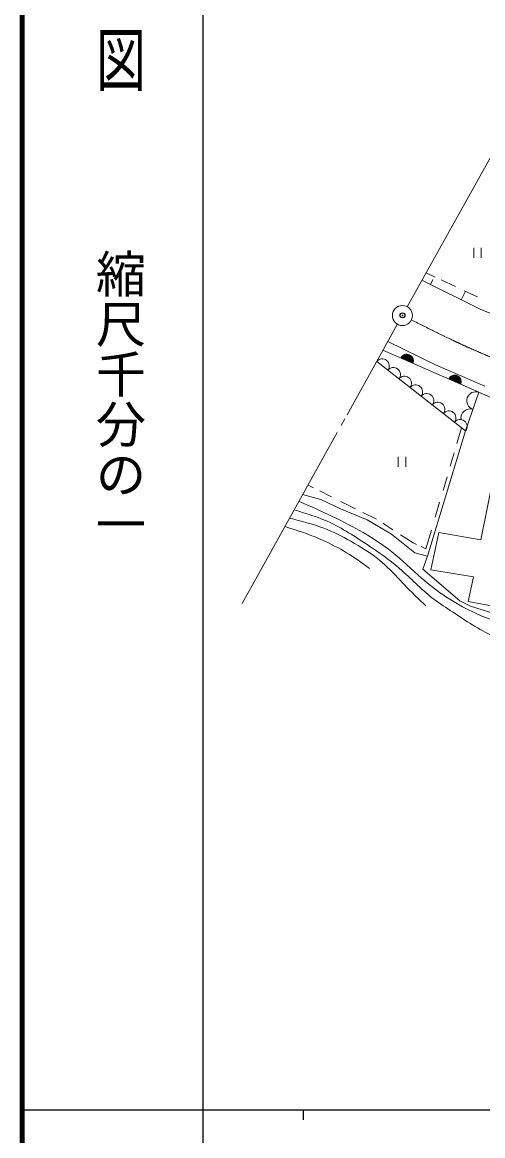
# Model space of a CAD drawing. Units: millimetres, scale not verified. Extents: x 40000 to 680000, y 20000 to 380000.
# Drawn here: x 40000 to 85924, y 202409 to 313632 of the extents above; entities that cross this region are included whole.
import ezdxf
from ezdxf.enums import TextEntityAlignment as Align

# ---------------------------------------------------------------- set-up
doc = ezdxf.new("R2010")
doc.units = ezdxf.units.MM
doc.header["$LTSCALE"] = 1000
doc.header["$PDMODE"] = 32
doc.header["$PDSIZE"] = 500
doc.linetypes.add('CHAIN', pattern=[18.5, 12, -1.5, 3.5, -1.5])
for name, color, linetype, lineweight in [('M-BGD', 7, 'Continuous', 13), ('M-BMK', 2, 'CHAIN', 13), ('M-BMK-SRVR', 3, 'Continuous', 13), ('M-TTL', 2, 'Continuous', 140), ('M-TTL-BAND', 7, 'Continuous', 25)]:
    doc.layers.add(name, color=color, linetype=linetype, lineweight=lineweight)
doc.layers.add('M-OTRS', color=6, linetype='Continuous')
doc.styles.add('@ＭＳ ゴシック', font='')
doc.styles.get('@ＭＳ ゴシック').set_extended_font_data('@MS Gothic')

msp = doc.modelspace()

# ---------------------------------------------------------------- linework, layer by layer
at = {"layer": 'M-BGD'}
for p, q in [((85029, 290100), (85029, 291100)), ((85779, 291100), (85779, 290100)), ((80274, 288604), (81168, 288185)), ((79867, 287871), (85672, 284979)), ((80958, 287924), (80720, 287446)), ((81782, 287898), (83220, 287225)), ((84209, 286762), (83788, 285917)), ((84086, 286819), (85416, 286196)), ((85672, 284979), (93358, 281805)), ((76469, 281754), (81205, 279425)), ((85530, 276682), (75979, 280873)), ((75350, 279741), (84220, 272816)), ((81205, 279425), (86152, 277285)), ((85530, 276682), (84220, 272816)), ((90991, 274251), (85530, 276682)), ((84220, 272816), (80419, 260301)), ((83349, 271569), (83809, 273137)), ((82681, 269285), (83074, 270628)), ((77491, 269222), (77491, 270222)), ((78241, 270222), (78241, 269222)), ((81968, 266851), (82369, 268222)), ((85739, 261921), (87021, 268365)), ((68499, 267410), (69031, 267144)), ((69762, 265947), (67965, 266449)), ((69682, 266819), (70837, 266242)), ((71743, 265042), (69762, 265947)), ((74412, 263923), (71743, 265042)), ((71789, 265767), (73246, 265039)), ((81191, 264199), (81627, 265688)), ((73984, 264670), (75315, 264006)), ((76823, 262502), (74412, 263923)), ((75959, 263587), (76963, 262936)), ((79148, 260651), (76823, 262502)), ((80267, 261044), (80811, 262900)), ((80741, 258929), (81563, 262677)), ((81563, 262677), (85739, 261921)), ((77727, 262440), (78980, 261626)), ((78980, 261626), (79328, 261469)), ((80419, 260301), (79148, 260651)), ((79784, 261263), (80267, 261044)), ((80419, 260301), (79958, 259014)), ((79958, 259014), (83660, 255828)), ((85016, 258239), (80741, 258929)), ((84490, 255773), (85016, 258239)), ((83660, 255828), (84722, 255312)), ((87350, 255247), (84490, 255773)), ((84722, 255312), (88211, 254219))]:
    msp.add_line(p, q, dxfattribs=at)
for centre, radius, start, end in [((78367, 279825), 650, 336.31018, 156.31018), ((78367, 279825), 600, 336.31018, 156.31018), ((78367, 279825), 550, 336.31018, 156.31018), ((78367, 279825), 500, 336.31018, 156.31018), ((75904, 279308), 703, 322.01954, 142.01954), ((78367, 279825), 450, 336.31018, 156.31018), ((78367, 279825), 400, 336.31018, 156.31018), ((78367, 279825), 350, 336.31018, 156.31018), ((78367, 279825), 300, 336.31018, 156.31018), ((78367, 279825), 250, 336.31018, 156.31018), ((78367, 279825), 200, 336.31018, 156.31018), ((78367, 279825), 150, 336.31018, 156.31018), ((78367, 279825), 100, 336.31018, 156.31018), ((78367, 279825), 50, 336.31018, 156.31018), ((77013, 278442), 703, 322.01954, 142.01954), ((78122, 277577), 703, 322.01954, 142.01954), ((83142, 277730), 650, 336.31018, 156.31018), ((83142, 277730), 600, 336.31018, 156.31018), ((83142, 277730), 550, 336.31018, 156.31018), ((83142, 277730), 500, 336.31018, 156.31018), ((83142, 277730), 450, 336.31018, 156.31018), ((83142, 277730), 400, 336.31018, 156.31018), ((83142, 277730), 350, 336.31018, 156.31018), ((79230, 276711), 703, 322.01954, 142.01954), ((83142, 277730), 300, 336.31018, 156.31018), ((83142, 277730), 250, 336.31018, 156.31018), ((83142, 277730), 200, 336.31018, 156.31018), ((83142, 277730), 150, 336.31018, 156.31018), ((83142, 277730), 100, 336.31018, 156.31018), ((83142, 277730), 50, 336.31018, 156.31018), ((80339, 275846), 703, 322.01954, 142.01954), ((85240, 275825), 904, 71.27421, 251.27421), ((81448, 274980), 703, 322.01954, 142.01954), ((82557, 274114), 703, 322.01954, 142.01954), ((84659, 274112), 904, 71.27421, 190.68474), ((83665, 273249), 703, 322.01954, 142.01954)]:
    msp.add_arc(centre, radius, start, end, dxfattribs=at)
for points, knots in [([(67116, 264921), (68363, 264551), (69610, 264180), (70775, 263624), (71470, 263293), (72136, 262896), (72793, 262489), (73519, 262040), (74234, 261581), (74938, 261101), (75966, 260400), (76969, 259657), (77903, 258830), (78963, 257892), (79935, 256845), (81056, 255992), (81651, 255540), (82287, 255142), (82917, 254730), (84241, 253866), (85539, 252942), (86986, 252334), (88035, 251892), (89163, 251617), (90297, 251450), (91526, 251270), (92763, 251218), (93987, 251040), (94860, 250914), (95727, 250723), (96573, 250473), (96653, 250449), (96733, 250425), (96813, 250401)], [0, 0, 0, 0, 1, 1, 1, 2, 2, 2, 3, 3, 3, 4, 4, 4, 5, 5, 5, 6, 6, 6, 7, 7, 7, 8, 8, 8, 9, 9, 9, 10, 10, 10, 11, 11, 11, 11]), ([(67598, 265789), (68734, 265285), (69870, 264781), (70989, 264243), (72017, 263749), (73031, 263225), (74017, 262649), (75007, 262070), (75968, 261437), (76862, 260723), (77890, 259900), (78829, 258969), (79826, 258105), (80598, 257437), (81406, 256809), (82255, 256244), (83110, 255676), (84007, 255172), (84936, 254730), (85963, 254243), (87028, 253832), (88121, 253532), (89628, 253118), (91188, 252912), (92726, 252617), (94443, 252288), (96134, 251847), (97835, 251450), (98138, 251380), (98441, 251310), (98744, 251241)], [0, 0, 0, 0, 1, 1, 1, 2, 2, 2, 3, 3, 3, 4, 4, 4, 5, 5, 5, 6, 6, 6, 7, 7, 7, 8, 8, 8, 9, 9, 9, 10, 10, 10, 10]), ([(66656, 264094), (67815, 263804), (68974, 263515), (70081, 263088), (71004, 262732), (71892, 262280), (72762, 261795), (73767, 261235), (74749, 260630), (75632, 259903), (76377, 259290), (77051, 258590), (77713, 257884), (78131, 257439), (78544, 256991), (78975, 256560), (79395, 256139), (79831, 255734), (80268, 255330)], [0, 0, 0, 0, 1, 1, 1, 2, 2, 2, 3, 3, 3, 4, 4, 4, 5, 5, 5, 6, 6, 6, 6]), ([(66192, 263258), (66935, 263024), (67679, 262789), (68409, 262520), (69029, 262293), (69639, 262040), (70239, 261764), (71064, 261383), (71869, 260956), (72636, 260470), (73318, 260039), (73970, 259561), (74623, 259083)], [0, 0, 0, 0, 1, 1, 1, 2, 2, 2, 3, 3, 3, 4, 4, 4, 4])]:
    msp.add_open_spline(points, degree=3, knots=knots, dxfattribs=at)
at = {"layer": 'M-BMK'}
msp.add_open_spline([(78831, 283900), (80457, 283077), (82084, 282254), (83738, 281491), (86000, 280449), (88314, 279518), (90647, 278643), (92865, 277812), (95101, 277032), (97345, 276270), (99720, 275464), (102103, 274679), (104517, 274002), (106955, 273319), (109425, 272747), (111901, 272209), (114354, 271676), (116813, 271176), (119284, 270733), (122066, 270233), (124863, 269805), (127669, 269467), (131228, 269038), (134802, 268755), (138375, 268465), (143668, 268035), (148959, 267591), (154249, 267146)], degree=3, knots=[0, 0, 0, 0, 1, 1, 1, 2, 2, 2, 3, 3, 3, 4, 4, 4, 5, 5, 5, 6, 6, 6, 7, 7, 7, 8, 8, 8, 9, 9, 9, 9], dxfattribs=at)
at = {"layer": 'M-BMK-SRVR'}
for p, q in [((93425, 312274), (78388, 285208)), ((77409, 283446), (72401, 274433)), ((72166, 274010), (71808, 273366)), ((71407, 272645), (61925, 255579))]:
    msp.add_line(p, q, dxfattribs=at)
msp.add_circle((77916, 284336), 1000, dxfattribs=at)
at = {"layer": 'M-OTRS'}
msp.add_point((77924, 284357), dxfattribs=at)
at = {"layer": 'M-TTL'}
msp.add_line((40000, 380000), (40000, 20000), dxfattribs=at)
at = {"layer": 'M-TTL-BAND'}
for p, q in [((58000, 370000), (58000, 20000)), ((40000, 205000), (579000, 205000)), ((68000, 205000), (68000, 204000))]:
    msp.add_line(p, q, dxfattribs=at)

# ---------------------------------------------------------------- texts
at = {"layer": 'M-TTL-BAND', "style": '@ＭＳ ゴシック', "width": 1.4}
msp.add_text('平  面  図', height=3666, rotation=270, dxfattribs=at).set_placement((49777, 306475), align=Align.MIDDLE_RIGHT)
at = {"layer": 'M-TTL-BAND', "style": '@ＭＳ ゴシック'}
msp.add_text('縮尺千分の一', height=3666, rotation=270, dxfattribs=at).set_placement((49777, 261030), align=Align.MIDDLE_RIGHT)

doc.saveas('drawing.dxf')
